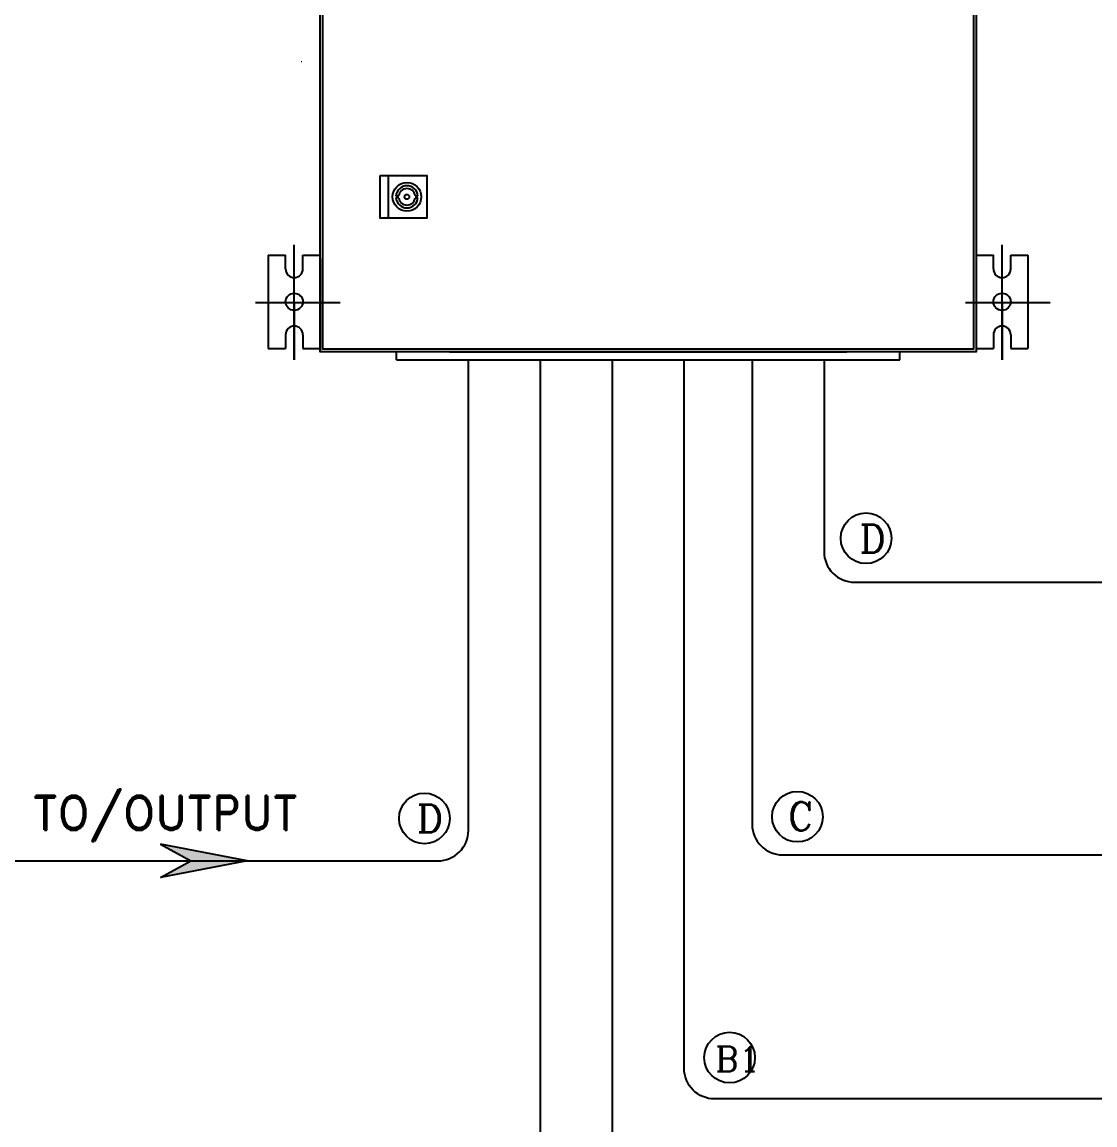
# Model space of a CAD drawing. Header units: inches. Extents: x 784 to 2184505, y 7 to 371504.
# Drawn here: x 131065 to 159193, y 309012 to 337921 of the extents above; entities that cross this region are included whole.
import ezdxf

# ---------------------------------------------------------------- set-up
doc = ezdxf.new("R2010")
doc.units = ezdxf.units.IN
doc.header["$MEASUREMENT"] = 0
doc.layers.add('DRG', color=2, linetype='Continuous')
doc.layers.add('SHEET', color=10, linetype='Continuous')
doc.styles.add('ROMAMC', font='romanc.shx', dxfattribs={"height": 7})
doc.styles.add('ROMAND', font='romand', dxfattribs={"height": 3})

msp = doc.modelspace()

# ---------------------------------------------------------------- hatches: boundary and pattern name
h = msp.add_hatch(color=0)
h.dxf.hatch_style = 1
h.paths.add_polyline_path([(134698.10689, 315494.17511), (136969.11406, 315934.42566), (135489.12553, 315934.42566)])
h.paths.add_polyline_path([(136970.99778, 315934.42566), (134697.99843, 316374.48126), (135489.12553, 315934.42566)])

# ---------------------------------------------------------------- linework, layer by layer
at = {"color": 252, "linetype": 'ByBlock', "lineweight": 9}
msp.add_line((138401.662, 336878.15457, 6066.45786), (138385.36762, 336878.15457, 6066.45786), dxfattribs=at)
for p, q in [((140665.85362, 333897.65103, -339.72164), (140665.85362, 332782.72833, -339.72164)), ((140939.32866, 333366.50538, -339.72164), (140866.38042, 333366.50538, -339.72164)), ((141369.71427, 333366.50538, -339.72164), (141442.66251, 333366.50538, -339.72164)), ((140939.24205, 333314.59215, -339.72164), (140866.31573, 333314.59215, -339.72164)), ((141369.80088, 333314.59215, -339.72164), (141442.7272, 333314.59215, -339.72164)), ((140879.42963, 329069.7565, 6066.45786), (140879.42963, 329275.53695, 6066.45786)), ((140879.42963, 329069.7565, 6066.45786), (154079.03963, 329069.7565, 6066.45786)), ((144650.72963, 329069.7565, 6066.45786), (144650.72963, 294608.68957, 6066.45786)), ((154079.03963, 329069.7565, 6066.45786), (154079.03963, 329275.53695, 6066.45786)), ((136970.99778, 315934.42566, 37.3593), (134697.99843, 316374.48126, -90062.62748)), ((134697.99843, 316374.48126, -90062.62748), (135489.12553, 315934.42566, 37.3593)), ((136970.99774, 315934.79082, 37.3593), (134698.10689, 315494.17511, -90062.62748)), ((134698.10689, 315494.17511, -90062.62748), (135489.12553, 315934.42566, 37.3593))]:
    msp.add_line(p, q)
at = {"color": 251, "ltscale": 20}
for p, q in [((138200.41051, 329066.69708, 6066.45786), (138200.41051, 332081.54585, 6066.45786)), ((156757.88847, 329066.69708, 6066.45786), (156757.88847, 332081.54585, 6066.45786)), ((137521.56353, 331810.21687, 6066.45786), (137521.56353, 329366.06123, 6066.45786)), ((137521.56353, 331810.21687, 6066.45786), (137974.18494, 331810.21687, 6066.45786)), ((137974.18494, 331451.15815, 6066.45786), (137974.18494, 331810.21687, 6066.45786)), ((138426.80636, 331451.15815, 6066.45786), (138426.80636, 331810.21687, 6066.45786)), ((138426.80636, 331810.21687, 6066.45786), (138879.42777, 331810.21687, 6066.45786)), ((138879.42777, 331719.69258, 6066.45786), (138879.42777, 329275.53695, 6066.45786)), ((156079.04149, 331810.21687, 6066.45786), (156531.66291, 331810.21687, 6066.45786)), ((156079.04149, 331719.69258, 6066.45786), (156079.04149, 329275.53695, 6066.45786)), ((156531.66291, 331451.15815, 6066.45786), (156531.66291, 331810.21687, 6066.45786)), ((156984.28432, 331451.15815, 6066.45786), (156984.28432, 331810.21687, 6066.45786)), ((156984.28432, 331810.21687, 6066.45786), (157436.90573, 331810.21687, 6066.45786)), ((157436.90573, 331810.21687, 6066.45786), (157436.90573, 329366.06123, 6066.45786)), ((137182.59738, 330574.12146, 6066.45786), (139404.77828, 330574.12146, 6066.45786)), ((138200.41051, 330588.13905, 6066.45786), (138200.41051, 329066.69708, 6066.45786)), ((155796.5697, 330574.12146, 6066.45786), (158018.7506, 330574.12146, 6066.45786)), ((156757.88847, 330588.13905, 6066.45786), (156757.88847, 329066.69708, 6066.45786)), ((137974.18494, 329725.11995, 6066.45786), (137974.18494, 329366.06123, 6066.45786)), ((138426.80636, 329725.11995, 6066.45786), (138426.80636, 329366.06123, 6066.45786)), ((156531.66291, 329725.11995, 6066.45786), (156531.66291, 329366.06123, 6066.45786)), ((156984.28432, 329725.11995, 6066.45786), (156984.28432, 329366.06123, 6066.45786)), ((137521.56353, 329366.06123, 6066.45786), (137974.18494, 329366.06123, 6066.45786)), ((138426.80636, 329366.06123, 6066.45786), (138879.42777, 329366.06123, 6066.45786)), ((156079.04149, 329366.06123, 6066.45786), (156531.66291, 329366.06123, 6066.45786)), ((156984.28432, 329366.06123, 6066.45786), (157436.90573, 329366.06123, 6066.45786))]:
    msp.add_line(p, q, dxfattribs=at)
at = {"color": 0, "ltscale": 20}
for p, q in [((142274.08837, 329275.53695, 6066.45786), (147479.23463, 329275.53695, 6066.45786)), ((147479.23463, 329275.53695, 6066.45786), (152684.38089, 329275.53695, 6066.45786))]:
    msp.add_line(p, q, dxfattribs=at)
at = {"color": 0, "ltscale": 20, "elevation": 6066.45786}
for points in [[(138879.42777, 356432.82177), (156079.04149, 356432.82177), (156079.04149, 329275.53695), (138879.42777, 329275.53695)], [(138951.8472, 356360.40234), (156006.62207, 356360.40234), (156006.62207, 329347.95638), (138951.8472, 329347.95638)]]:
    msp.add_lwpolyline(points, close=True, dxfattribs=at)
at = {"elevation": -339.72164}
msp.add_lwpolyline([(140450.84358, 333897.65103), (141678.3761, 333897.65103), (141678.3761, 332782.72833), (140450.84358, 332782.72833)], close=True, dxfattribs=at)
for points in [[(123460.36597, 315934.60812), (141965.07963, 315934.60812, 0.4142135624), (142765.07963, 316734.60812), (142765.07963, 329069.7565)], [(189100.6782, 309693.37894), (149222.02963, 309693.37894, -0.4142135624), (148422.02963, 310493.37894), (148422.02963, 329069.7565)], [(150205.11708, 329069.7565), (150205.11708, 316891.238, 0.4142135624), (151005.11708, 316091.238), (189100.6782, 316091.238)], [(152090.76708, 329069.7565), (152090.76708, 324038.11472, 0.4142135624), (152890.76708, 323238.11472), (187996.35639, 323238.11472, 0.4142135624), (188796.35639, 324038.11472), (188796.35639, 329097.14599)]]:
    msp.add_lwpolyline(points, format="xyb")
for centre, radius in [((141154.52146, 333340.18968, -339.72164), 374.75267), ((141154.52146, 333340.18968, -339.72164), 63.29833), ((153191.62839, 324389.1177, 6066.45786), 663.63306), ((151391.20975, 317092.32638, -142451.46069), 663.63306), ((141612.19155, 317047.42471, 96166.44463), 663.63306), ((149614.53272, 310777.66586, -142451.46069), 663.63306)]:
    msp.add_circle(centre, radius)
at = {"color": 251, "ltscale": 20}
for centre in [(138200.41051, 330588.13905, 6066.45786), (156757.88847, 330588.13905, 6066.45786)]:
    msp.add_circle(centre, 226.31071, dxfattribs=at)
for radius, start, end in [(289.34025, 5.218303772, 174.781696228), (216.7959, 6.972024192, 173.027975808), (289.34025, 185.075512061, 354.924487939), (216.7959, 186.780844572, 353.219155428)]:
    msp.add_arc((141154.52146, 333340.18968, -339.72164), radius, start, end)
for centre, start, end in [((138200.49565, 331451.15815, 6066.45786), 180, 0), ((156757.97361, 331451.15815, 6066.45786), 180, 0), ((138200.49565, 329725.11995, 6066.45786), 0, 180), ((156757.97361, 329725.11995, 6066.45786), 0, 180)]:
    msp.add_arc(centre, 226.31071, start, end, dxfattribs=at)
at = {"layer": 'SHEET', "color": 0, "linetype": 'Continuous'}
msp.add_lwpolyline([(146536.37963, 329069.7565), (146536.37963, 303845.84732, 0.4142135624), (147336.37963, 303045.84732), (189100.6782, 303045.84732)], format="xyb", dxfattribs=at)

# ---------------------------------------------------------------- texts
at = {"layer": 'DRG', "color": 7, "style": 'ROMAMC'}
for s, height, p in [('D', 739.91997, (153016.16376, 324007.29965, 6066.45786)), ('C', 739.91997, (151139.86838, 316730.70768, -142451.46069)), ('D', 739.91997, (141408.26344, 316674.6076, 96166.44463)), ('B1', 650, (149240.11217, 310416.04717, -142451.46069))]:
    msp.add_text(s, height=height, dxfattribs=at).set_placement(p)
at = {"layer": 'SHEET', "color": 0, "linetype": 'Continuous', "style": 'ROMAND'}
msp.add_text('EXCITATION TO/OUTPUT', height=890.3781327, dxfattribs=at).set_placement((124022.93133, 316746.10049, 9304994.33568))

doc.saveas('drawing.dxf')
